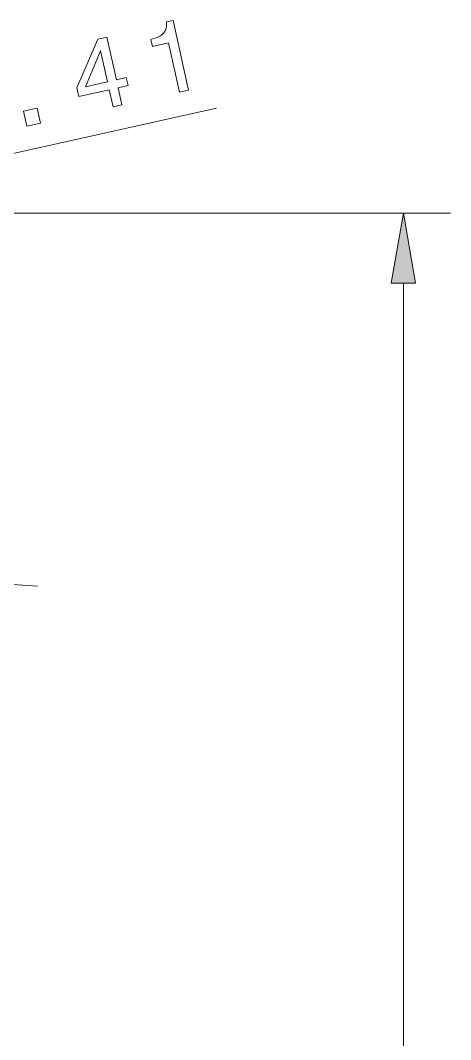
# Model space of a CAD drawing. Extents: x 0 to 297, y 0 to 420.
# Drawn here: x 157.45 to 175.65, y 252.17 to 295.25 of the extents above; entities that cross this region are included whole.
import ezdxf

# ---------------------------------------------------------------- set-up
doc = ezdxf.new("R2010")
doc.units = 0

msp = doc.modelspace()

# ---------------------------------------------------------------- linework, layer by layer
at = {"color": 7, "lineweight": 13}
for p, q in [((145.375, 287.022), (165.746, 291.544)), ((134.189, 287.106), (175.645, 287.106)), ((173.645, 131.163), (173.645, 284.152))]:
    msp.add_line(p, q, dxfattribs=at)
at = {"color": 7, "lineweight": 13, "ltscale": 0.301139}
msp.add_line((146.153, 272.119), (158.174, 271.337), dxfattribs=at)
at = {"color": 7, "lineweight": 13}
for points in [[(164.181, 292.221), (163.718, 294.304), (163.035, 294.152), (162.969, 294.451), (163.042, 294.469), (163.11, 294.49), (163.174, 294.512), (163.234, 294.536), (163.289, 294.561), (163.339, 294.588), (163.386, 294.617), (163.428, 294.648), (163.465, 294.68), (163.498, 294.714), (163.527, 294.75), (163.552, 294.788), (163.574, 294.829), (163.592, 294.873), (163.606, 294.919), (163.617, 294.968), (163.624, 295.02), (163.627, 295.074), (163.627, 295.131), (163.623, 295.19), (163.909, 295.253), (164.564, 292.306)], [(161.365, 291.596), (161.204, 292.32), (159.918, 292.035), (159.836, 292.405), (160.726, 294.458), (161.108, 294.543), (161.508, 292.742), (161.926, 292.835), (162.001, 292.497), (161.583, 292.405), (161.744, 291.68)], [(160.197, 292.451), (161.13, 292.658), (160.839, 293.969)], [(157.72, 290.787), (157.581, 291.415), (158.163, 291.544), (158.303, 290.916)], [(174.166, 284.152), (173.645, 287.106), (173.124, 284.152)]]:
    msp.add_lwpolyline(points, close=True, dxfattribs=at)
msp.add_solid([(174.166, 284.152), (173.645, 287.106), (174.166, 284.152), (173.124, 284.152)], dxfattribs=at)

doc.saveas('drawing.dxf')
